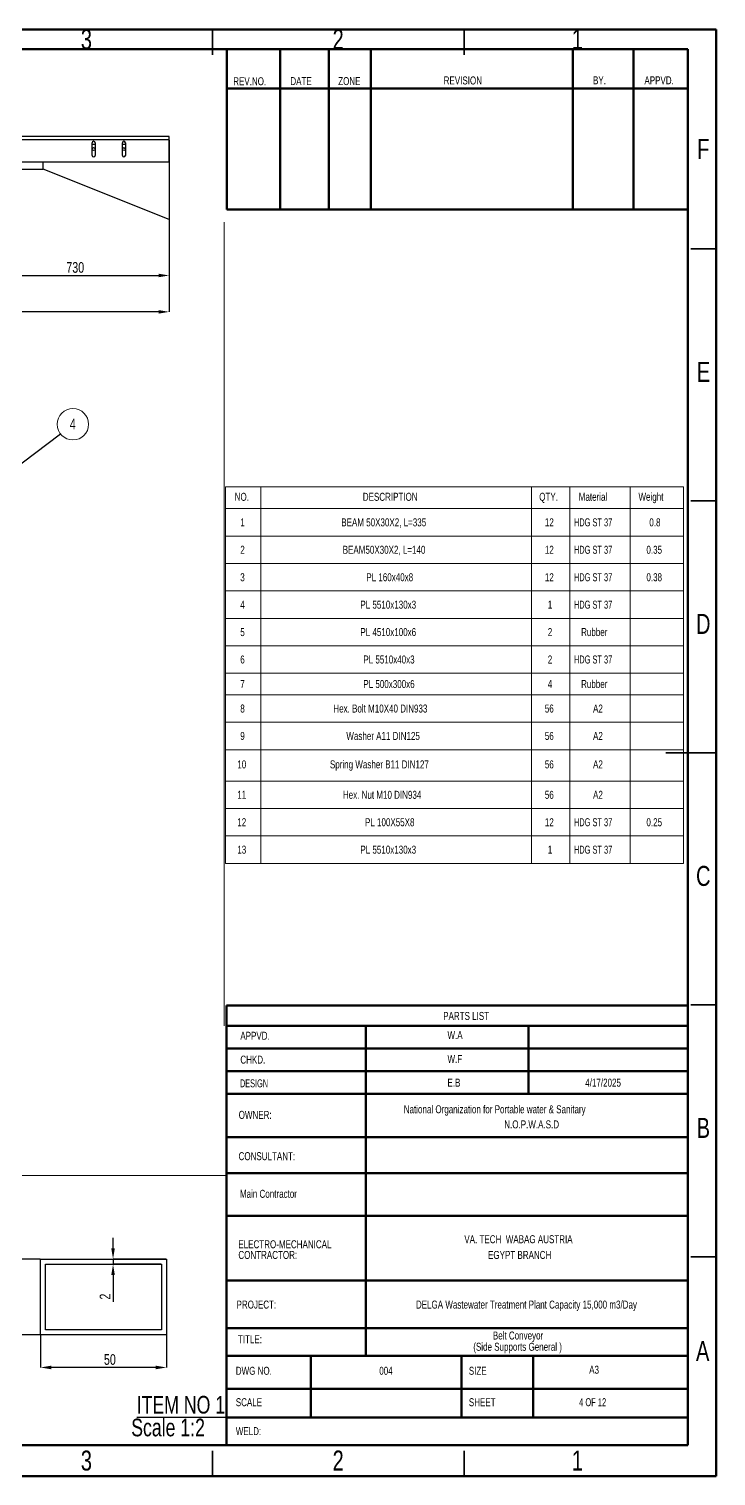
# Model space of a CAD drawing. Header units: millimetres. Extents: x 41 to 1868, y -696 to 319.
# Drawn here: x 1704.8 to 1841.2, y 28.4 to 315.5 of the extents above; entities that cross this region are included whole.
import ezdxf

# ---------------------------------------------------------------- set-up
doc = ezdxf.new("R2010")
doc.units = ezdxf.units.MM
doc.header["$PDSIZE"] = -1
doc.layers.add('BOLD', color=7, linetype='Continuous', lineweight=25)
doc.layers.add('FORMAT', color=7, linetype='Continuous')
doc.styles.add('SLDTEXTSTYLE0', font='TXT', dxfattribs={"width": 0.75})
doc.styles.add('SLDTEXTSTYLE7', font='TXT', dxfattribs={"width": 0.694444})
doc.styles.add('SLDTEXTSTYLE8', font='TXT', dxfattribs={"width": 0.687299})
doc.styles.add('SLDTEXTSTYLE9', font='TXT', dxfattribs={"width": 0.678571})
doc.dimstyles.new('SLDDIMSTYLE0', dxfattribs={"dimtxt": 2.5, "dimasz": 2.116667, "dimexe": 0, "dimexo": 0.625, "dimgap": 0, "dimtad": 1, "dimdec": 0, "dimrnd": 1e-09, "dimtxsty": 'Standard', "dimsah": 1, "dimcen": 2.5, "dimazin": 3, "dimtfac": 2.116667, "dimtdec": 0, "dimtmove": 0, "dimatfit": 3, "dimfrac": 2})
doc.dimstyles.new('SLDDIMSTYLE14', dxfattribs={"dimtxt": 2.116667, "dimasz": 2.116667, "dimexe": 0, "dimexo": 0.625, "dimgap": 0.529167, "dimtad": 1, "dimdec": 0, "dimlfac": 2, "dimrnd": 1e-09, "dimzin": 12, "dimtxsty": 'SLDTEXTSTYLE0', "dimsah": 1, "dimcen": 2.5, "dimazin": 3, "dimtfac": 1, "dimtdec": 0, "dimtmove": 0, "dimatfit": 3, "dimfrac": 2, "dimtzin": 12})
doc.dimstyles.new('SLDDIMSTYLE16', dxfattribs={"dimtxt": 2.116667, "dimasz": 2.116667, "dimexe": 0, "dimexo": 0.625, "dimgap": 0.529167, "dimtad": 1, "dimdec": 0, "dimlfac": 2, "dimrnd": 1e-09, "dimzin": 12, "dimtxsty": 'SLDTEXTSTYLE0', "dimsah": 1, "dimcen": 2.5, "dimazin": 3, "dimtfac": 1, "dimtdec": 0, "dimtmove": 0, "dimatfit": 0, "dimfrac": 2, "dimtzin": 12})
doc.dimstyles.new('SLDDIMSTYLE7', dxfattribs={"dimtxt": 2.116667, "dimasz": 2.116667, "dimexe": 0, "dimexo": 0.625, "dimgap": 0.529167, "dimtad": 1, "dimdec": 0, "dimlfac": 20, "dimrnd": 1e-09, "dimzin": 12, "dimtxsty": 'SLDTEXTSTYLE0', "dimsah": 1, "dimcen": 2.5, "dimazin": 3, "dimtfac": 1, "dimtdec": 0, "dimtmove": 0, "dimatfit": 3, "dimfrac": 2, "dimtzin": 12})

# ---------------------------------------------------------------- blocks, each defined once
blk = doc.blocks.new('SW_NOTE_0_23')
at = {"layer": 'FORMAT', "color": 0, "char_height": 3.5, "attachment_point": 2, "style": 'SLDTEXTSTYLE0'}
for s, insert in [('\\LITEM NO 1', (13.62, 4.51)), ('Scale 1:2', (11.07, -0.01))]:
    blk.add_mtext(s, dxfattribs=dict(at, insert=insert))
blk = doc.blocks.new('SW_NOTE_0_24')
at = {"color": 0, "linetype": 'Continuous', "lineweight": 0, "char_height": 1.5875, "attachment_point": 1, "style": 'SLDTEXTSTYLE0'}
for s, insert in [('ELECTRO-MECHANICAL', (0, 2.05)), ('CONTRACTOR:', (0, -0.07))]:
    blk.add_mtext(s, dxfattribs=dict(at, insert=insert))
blk = doc.blocks.new('SW_NOTE_0_25')
at = {"layer": 'BOLD', "color": 0, "char_height": 1.5875, "attachment_point": 2, "style": 'SLDTEXTSTYLE0'}
for s, insert in [('VA. TECH  WABAG AUSTRIA', (13.44, 2.05)), ('EGYPT BRANCH', (13.68, -1.07))]:
    blk.add_mtext(s, dxfattribs=dict(at, insert=insert))
blk = doc.blocks.new('SW_TABLEANNOTATION_1')
at = {"color": 0, "linetype": 'Continuous', "lineweight": 18}
for p, q in [((0, 0), (0, -4.31)), ((0, 0), (6.99, 0)), ((6.99, 0), (6.99, -4.31)), ((6.99, 0), (60.77, 0)), ((60.77, 0), (60.77, -4.31)), ((60.77, 0), (68.35, 0)), ((68.35, 0), (68.35, -4.31)), ((68.35, 0), (80.31, 0)), ((80.31, 0), (80.31, -4.31)), ((80.31, 0), (90.91, 0)), ((90.91, 0), (90.91, -4.31)), ((0, -4.31), (6.99, -4.31)), ((0, -4.31), (0, -9.76)), ((6.99, -4.31), (60.77, -4.31)), ((6.99, -4.31), (6.99, -9.76)), ((60.77, -4.31), (68.35, -4.31)), ((60.77, -4.31), (60.77, -9.76)), ((68.35, -4.31), (80.31, -4.31)), ((68.35, -4.31), (68.35, -9.76)), ((80.31, -4.31), (90.91, -4.31)), ((80.31, -4.31), (80.31, -9.76)), ((90.91, -4.31), (90.91, -9.76)), ((0, -9.76), (0, -15.2)), ((0, -9.76), (6.99, -9.76)), ((6.99, -9.76), (6.99, -15.2)), ((6.99, -9.76), (60.77, -9.76)), ((60.77, -9.76), (60.77, -15.2)), ((60.77, -9.76), (68.35, -9.76)), ((68.35, -9.76), (68.35, -15.2)), ((68.35, -9.76), (80.31, -9.76)), ((80.31, -9.76), (80.31, -15.2)), ((80.31, -9.76), (90.91, -9.76)), ((90.91, -9.76), (90.91, -15.2)), ((0, -15.2), (0, -20.64)), ((0, -15.2), (6.99, -15.2)), ((6.99, -15.2), (6.99, -20.64)), ((6.99, -15.2), (60.77, -15.2)), ((60.77, -15.2), (60.77, -20.64)), ((60.77, -15.2), (68.35, -15.2)), ((68.35, -15.2), (68.35, -20.64)), ((68.35, -15.2), (80.31, -15.2)), ((80.31, -15.2), (80.31, -20.64)), ((80.31, -15.2), (90.91, -15.2)), ((90.91, -15.2), (90.91, -20.64)), ((0, -20.64), (0, -26.08)), ((0, -20.64), (6.99, -20.64)), ((6.99, -20.64), (6.99, -26.08)), ((6.99, -20.64), (60.77, -20.64)), ((60.77, -20.64), (60.77, -26.08)), ((60.77, -20.64), (68.35, -20.64)), ((68.35, -20.64), (68.35, -26.08)), ((68.35, -20.64), (80.31, -20.64)), ((80.31, -20.64), (80.31, -26.08)), ((80.31, -20.64), (90.91, -20.64)), ((90.91, -20.64), (90.91, -26.08)), ((0, -26.08), (0, -31.53)), ((0, -26.08), (6.99, -26.08)), ((6.99, -26.08), (6.99, -31.53)), ((6.99, -26.08), (60.77, -26.08)), ((60.77, -26.08), (60.77, -31.53)), ((60.77, -26.08), (68.35, -26.08)), ((68.35, -26.08), (68.35, -31.53)), ((68.35, -26.08), (80.31, -26.08)), ((80.31, -26.08), (80.31, -31.53)), ((80.31, -26.08), (90.91, -26.08)), ((90.91, -26.08), (90.91, -31.53)), ((0, -31.53), (0, -36.97)), ((0, -31.53), (6.99, -31.53)), ((6.99, -31.53), (6.99, -36.97)), ((6.99, -31.53), (60.77, -31.53)), ((60.77, -31.53), (60.77, -36.97)), ((60.77, -31.53), (68.35, -31.53)), ((68.35, -31.53), (68.35, -36.97)), ((68.35, -31.53), (80.31, -31.53)), ((80.31, -31.53), (80.31, -36.97)), ((80.31, -31.53), (90.91, -31.53)), ((90.91, -31.53), (90.91, -36.97)), ((0, -36.97), (0, -41.25)), ((0, -36.97), (6.99, -36.97)), ((6.99, -36.97), (6.99, -41.25)), ((6.99, -36.97), (60.77, -36.97)), ((60.77, -36.97), (60.77, -41.25)), ((60.77, -36.97), (68.35, -36.97)), ((68.35, -36.97), (68.35, -41.25)), ((68.35, -36.97), (80.31, -36.97)), ((80.31, -36.97), (80.31, -41.25)), ((80.31, -36.97), (90.91, -36.97)), ((90.91, -36.97), (90.91, -41.25)), ((0, -41.25), (0, -46.69)), ((0, -41.25), (6.99, -41.25)), ((6.99, -41.25), (6.99, -46.69)), ((6.99, -41.25), (60.77, -41.25)), ((60.77, -41.25), (60.77, -46.69)), ((60.77, -41.25), (68.35, -41.25)), ((68.35, -41.25), (68.35, -46.69)), ((68.35, -41.25), (80.31, -41.25)), ((80.31, -41.25), (80.31, -46.69)), ((80.31, -41.25), (90.91, -41.25)), ((90.91, -41.25), (90.91, -46.69)), ((0, -46.69), (0, -52.14)), ((0, -46.69), (6.99, -46.69)), ((6.99, -46.69), (6.99, -52.14)), ((6.99, -46.69), (60.77, -46.69)), ((60.77, -46.69), (60.77, -52.14)), ((60.77, -46.69), (68.35, -46.69)), ((68.35, -46.69), (68.35, -52.14)), ((68.35, -46.69), (80.31, -46.69)), ((80.31, -46.69), (80.31, -52.14)), ((80.31, -46.69), (90.91, -46.69)), ((90.91, -46.69), (90.91, -52.14)), ((0, -52.14), (0, -58.37)), ((0, -52.14), (6.99, -52.14)), ((6.99, -52.14), (6.99, -58.37)), ((6.99, -52.14), (60.77, -52.14)), ((60.77, -52.14), (60.77, -58.37)), ((60.77, -52.14), (68.35, -52.14)), ((68.35, -52.14), (68.35, -58.37)), ((68.35, -52.14), (80.31, -52.14)), ((80.31, -52.14), (80.31, -58.37)), ((80.31, -52.14), (90.91, -52.14)), ((90.91, -52.14), (90.91, -58.37)), ((0, -58.37), (0, -63.81)), ((0, -58.37), (6.99, -58.37)), ((6.99, -58.37), (6.99, -63.81)), ((6.99, -58.37), (60.77, -58.37)), ((60.77, -58.37), (60.77, -63.81)), ((60.77, -58.37), (68.35, -58.37)), ((68.35, -58.37), (68.35, -63.81)), ((68.35, -58.37), (80.31, -58.37)), ((80.31, -58.37), (80.31, -63.81)), ((80.31, -58.37), (90.91, -58.37)), ((90.91, -58.37), (90.91, -63.81)), ((0, -63.81), (0, -69.25)), ((0, -63.81), (6.99, -63.81)), ((6.99, -63.81), (6.99, -69.25)), ((6.99, -63.81), (60.77, -63.81)), ((60.77, -63.81), (60.77, -69.25)), ((60.77, -63.81), (68.35, -63.81)), ((68.35, -63.81), (68.35, -69.25)), ((68.35, -63.81), (80.31, -63.81)), ((80.31, -63.81), (80.31, -69.25)), ((80.31, -63.81), (90.91, -63.81)), ((90.91, -63.81), (90.91, -69.25)), ((0, -69.25), (0, -74.7)), ((0, -69.25), (6.99, -69.25)), ((6.99, -69.25), (6.99, -74.7)), ((6.99, -69.25), (60.77, -69.25)), ((60.77, -69.25), (60.77, -74.7)), ((60.77, -69.25), (68.35, -69.25)), ((68.35, -69.25), (68.35, -74.7)), ((68.35, -69.25), (80.31, -69.25)), ((80.31, -69.25), (80.31, -74.7)), ((80.31, -69.25), (90.91, -69.25)), ((90.91, -69.25), (90.91, -74.7)), ((0, -74.7), (6.99, -74.7)), ((6.99, -74.7), (60.77, -74.7)), ((60.77, -74.7), (68.35, -74.7)), ((68.35, -74.7), (80.31, -74.7)), ((80.31, -74.7), (90.91, -74.7))]:
    blk.add_line(p, q, dxfattribs=at)
at = {"color": 0, "linetype": 'Continuous', "lineweight": 0, "attachment_point": 1}
for s, insert, char_height, style in [('NO.', (1.8, -1.17), 1.587, 'SLDTEXTSTYLE0'), ('DESCRIPTION', (27.24, -1.17), 1.5875, 'SLDTEXTSTYLE0'), ('QTY.', (62.27, -1.17), 1.587, 'SLDTEXTSTYLE0'), ('Material', (70.12, -1.17), 1.587, 'SLDTEXTSTYLE0'), ('Weight', (81.98, -1.17), 1.587, 'SLDTEXTSTYLE0'), ('1', (2.91, -6.24), 1.59, 'SLDTEXTSTYLE0'), ('BEAM 50X30X2, L=335', (22.96, -6.24), 1.5875, 'SLDTEXTSTYLE0'), ('12', (63.39, -6.24), 1.587, 'SLDTEXTSTYLE0'), ('HDG ST 37', (69.16, -6.24), 1.587, 'SLDTEXTSTYLE7'), ('0.8', (84.14, -6.24), 1.587, 'SLDTEXTSTYLE0'), ('2', (2.91, -11.68), 1.59, 'SLDTEXTSTYLE0'), ('BEAM50X30X2, L=140', (23.25, -11.68), 1.5875, 'SLDTEXTSTYLE0'), ('12', (63.39, -11.68), 1.587, 'SLDTEXTSTYLE0'), ('HDG ST 37', (69.16, -11.68), 1.587, 'SLDTEXTSTYLE7'), ('0.35', (83.56, -11.68), 1.587, 'SLDTEXTSTYLE0'), ('3', (2.91, -17.13), 1.59, 'SLDTEXTSTYLE0'), ('PL 160x40x8', (27.94, -17.13), 1.5875, 'SLDTEXTSTYLE0'), ('12', (63.39, -17.13), 1.587, 'SLDTEXTSTYLE0'), ('HDG ST 37', (69.16, -17.13), 1.587, 'SLDTEXTSTYLE7'), ('0.38', (83.56, -17.13), 1.587, 'SLDTEXTSTYLE0'), ('4', (2.91, -22.57), 1.59, 'SLDTEXTSTYLE0'), ('PL 5510x130x3', (26.76, -22.57), 1.5875, 'SLDTEXTSTYLE0'), ('1', (63.97, -22.57), 1.59, 'SLDTEXTSTYLE0'), ('HDG ST 37', (69.16, -22.57), 1.587, 'SLDTEXTSTYLE7'), ('5', (2.91, -28.01), 1.59, 'SLDTEXTSTYLE0'), ('PL 4510x100x6', (26.76, -28.01), 1.5875, 'SLDTEXTSTYLE0'), ('2', (63.97, -28.01), 1.59, 'SLDTEXTSTYLE0'), ('Rubber', (70.59, -28.01), 1.587, 'SLDTEXTSTYLE0'), ('6', (2.91, -33.45), 1.59, 'SLDTEXTSTYLE0'), ('PL 5510x40x3', (27.35, -33.45), 1.5875, 'SLDTEXTSTYLE0'), ('2', (63.97, -33.45), 1.59, 'SLDTEXTSTYLE0'), ('HDG ST 37', (69.16, -33.45), 1.587, 'SLDTEXTSTYLE7'), ('7', (2.91, -38.32), 1.59, 'SLDTEXTSTYLE0'), ('PL 500x300x6', (27.35, -38.32), 1.5875, 'SLDTEXTSTYLE0'), ('4', (63.97, -38.32), 1.59, 'SLDTEXTSTYLE0'), ('Rubber', (70.59, -38.32), 1.587, 'SLDTEXTSTYLE0'), ('8', (2.91, -43.18), 1.59, 'SLDTEXTSTYLE0'), ('Hex. Bolt M10X40 DIN933', (21.39, -43.18), 1.5875, 'SLDTEXTSTYLE0'), ('56', (63.39, -43.18), 1.587, 'SLDTEXTSTYLE0'), ('A2', (72.96, -43.18), 1.587, 'SLDTEXTSTYLE0'), ('9', (2.91, -48.62), 1.59, 'SLDTEXTSTYLE0'), ('Washer A11 DIN125', (23.97, -48.62), 1.5875, 'SLDTEXTSTYLE0'), ('56', (63.39, -48.62), 1.587, 'SLDTEXTSTYLE0'), ('A2', (72.96, -48.62), 1.587, 'SLDTEXTSTYLE0'), ('10', (2.32, -54.26), 1.587, 'SLDTEXTSTYLE0'), ('Spring Washer B11 DIN127', (20.71, -54.26), 1.5875, 'SLDTEXTSTYLE0'), ('56', (63.39, -54.26), 1.587, 'SLDTEXTSTYLE0'), ('A2', (72.96, -54.26), 1.587, 'SLDTEXTSTYLE0'), ('Hex. Nut M10 DIN934', (23.29, -60.3), 1.5875, 'SLDTEXTSTYLE0'), ('56', (63.39, -60.3), 1.587, 'SLDTEXTSTYLE0'), ('A2', (72.96, -60.3), 1.587, 'SLDTEXTSTYLE0'), ('11', (2.32, -60.3), 1.587, 'SLDTEXTSTYLE0'), ('12', (2.32, -65.74), 1.587, 'SLDTEXTSTYLE0'), ('PL 100X55X8', (27.67, -65.74), 1.5875, 'SLDTEXTSTYLE0'), ('12', (63.39, -65.74), 1.587, 'SLDTEXTSTYLE0'), ('HDG ST 37', (69.16, -65.74), 1.587, 'SLDTEXTSTYLE7'), ('0.25', (83.56, -65.74), 1.587, 'SLDTEXTSTYLE0'), ('13', (2.32, -71.18), 1.587, 'SLDTEXTSTYLE0'), ('PL 5510x130x3', (26.76, -71.18), 1.5875, 'SLDTEXTSTYLE0'), ('1', (63.97, -71.18), 1.59, 'SLDTEXTSTYLE0'), ('HDG ST 37', (69.16, -71.18), 1.587, 'SLDTEXTSTYLE7')]:
    blk.add_mtext(s, dxfattribs=dict(at, insert=insert, char_height=char_height, style=style))
blk = doc.blocks.new('SW_NOTE_0_27')
at = {"color": 0, "linetype": 'Continuous', "lineweight": 0}
blk.add_circle((2.48, 1.88), 3.11, dxfattribs=at)
at = {"color": 0, "linetype": 'Continuous', "lineweight": 0, "insert": (2.46, 3), "char_height": 2.12, "attachment_point": 2, "style": 'SLDTEXTSTYLE0'}
blk.add_mtext('4', dxfattribs=at)
blk = doc.blocks.new('*D776')
at = {"layer": 'Defpoints', "color": 0}
for p in [(1457.13, 293.51), (1732.63, 293.51), (1457.13, 259.36)]:
    blk.add_point(p, dxfattribs=at)
at = {"layer": 'FORMAT', "color": 0, "lineweight": -2}
for p, q in [((1457.13, 293.44), (1457.13, 259.36)), ((1732.63, 293.44), (1732.63, 259.36)), ((1730.51, 259.36), (1459.24, 259.36))]:
    blk.add_line(p, q, dxfattribs=at)
at = {"layer": 'FORMAT', "color": 0}
for points in [[(1459.24, 259.71), (1459.24, 259), (1457.13, 259.36)], [(1730.51, 259.71), (1730.51, 259), (1732.63, 259.36)]]:
    blk.add_solid(points, dxfattribs=at)
at = {"layer": 'FORMAT', "color": 0, "insert": (1583.13, 262), "char_height": 2.117, "attachment_point": 2, "style": 'SLDTEXTSTYLE0'}
blk.add_mtext('\\A1;5510', dxfattribs=at)
blk = doc.blocks.new('*D785')
at = {"layer": 'Defpoints', "color": 0}
for p in [(1645.44, 294.16), (1732.63, 294.16), (1619.13, 275.36)]:
    blk.add_point(p, dxfattribs=at)
at = {"layer": 'FORMAT', "color": 0, "lineweight": -2}
for p, q in [((1732.56, 294.16), (1645.44, 294.16)), ((1645.44, 277.47), (1645.44, 292.04)), ((1619.19, 275.36), (1645.44, 275.36))]:
    blk.add_line(p, q, dxfattribs=at)
at = {"layer": 'FORMAT', "color": 0}
for points in [[(1645.09, 292.04), (1645.79, 292.04), (1645.44, 294.16)], [(1645.09, 277.47), (1645.79, 277.47), (1645.44, 275.36)]]:
    blk.add_solid(points, dxfattribs=at)
at = {"layer": 'FORMAT', "color": 0, "insert": (1642.8, 281.52), "char_height": 2.117, "attachment_point": 2, "rotation": 90, "style": 'SLDTEXTSTYLE0'}
blk.add_mtext('\\A1;376', dxfattribs=at)
blk = doc.blocks.new('*D788')
at = {"layer": 'Defpoints', "color": 0}
for p in [(1732.63, 277.66), (1696.13, 273.66), (1732.63, 266.58)]:
    blk.add_point(p, dxfattribs=at)
at = {"layer": 'FORMAT', "color": 0, "lineweight": -2}
for p, q in [((1732.63, 277.59), (1732.63, 266.58)), ((1696.13, 273.59), (1696.13, 266.58)), ((1698.24, 266.58), (1730.51, 266.58))]:
    blk.add_line(p, q, dxfattribs=at)
at = {"layer": 'FORMAT', "color": 0}
for points in [[(1698.24, 266.93), (1698.24, 266.23), (1696.13, 266.58)], [(1730.51, 266.93), (1730.51, 266.23), (1732.63, 266.58)]]:
    blk.add_solid(points, dxfattribs=at)
at = {"layer": 'FORMAT', "color": 0, "insert": (1713.97, 269.23), "char_height": 2.117, "attachment_point": 2, "style": 'SLDTEXTSTYLE0'}
blk.add_mtext('\\A1;730', dxfattribs=at)
blk = doc.blocks.new('*D797')
at = {"layer": 'Defpoints', "color": 0}
for p in [(1707.08, 56.41), (1732.08, 56.41), (1707.08, 49.92)]:
    blk.add_point(p, dxfattribs=at)
at = {"layer": 'FORMAT', "color": 0, "lineweight": -2}
for p, q in [((1707.08, 56.35), (1707.08, 49.92)), ((1732.08, 56.35), (1732.08, 49.92)), ((1729.97, 49.92), (1709.2, 49.92))]:
    blk.add_line(p, q, dxfattribs=at)
at = {"layer": 'FORMAT', "color": 0}
for points in [[(1709.2, 50.27), (1709.2, 49.56), (1707.08, 49.92)], [(1729.97, 50.27), (1729.97, 49.56), (1732.08, 49.92)]]:
    blk.add_solid(points, dxfattribs=at)
at = {"layer": 'FORMAT', "color": 0, "insert": (1720.85, 52.56), "char_height": 2.117, "attachment_point": 2, "style": 'SLDTEXTSTYLE0'}
blk.add_mtext('\\A1;50', dxfattribs=at)
blk = doc.blocks.new('*D798')
at = {"layer": 'Defpoints', "color": 0}
for p in [(1701.73, 71.41), (1707.08, 71.41), (1707.08, 56.41)]:
    blk.add_point(p, dxfattribs=at)
at = {"layer": 'FORMAT', "color": 0, "lineweight": -2}
for p, q in [((1707.02, 71.41), (1701.73, 71.41)), ((1701.73, 58.53), (1701.73, 69.29)), ((1707.02, 56.41), (1701.73, 56.41))]:
    blk.add_line(p, q, dxfattribs=at)
at = {"layer": 'FORMAT', "color": 0}
for points in [[(1701.38, 69.29), (1702.09, 69.29), (1701.73, 71.41)], [(1701.38, 58.53), (1702.09, 58.53), (1701.73, 56.41)]]:
    blk.add_solid(points, dxfattribs=at)
at = {"layer": 'FORMAT', "color": 0, "insert": (1699.09, 63.03), "char_height": 2.117, "attachment_point": 2, "rotation": 90, "style": 'SLDTEXTSTYLE0'}
blk.add_mtext('\\A1;30', dxfattribs=at)
blk = doc.blocks.new('*D799')
at = {"layer": 'Defpoints', "color": 0}
for p in [(1721.48, 71.41), (1731.08, 70.41), (1732.08, 71.41)]:
    blk.add_point(p, dxfattribs=at)
at = {"layer": 'FORMAT', "color": 0, "lineweight": -2}
for p, q in [((1721.48, 73.53), (1721.48, 75.64)), ((1732.02, 71.41), (1721.48, 71.41)), ((1721.48, 71.41), (1721.48, 70.41)), ((1731.02, 70.41), (1721.48, 70.41)), ((1721.48, 68.29), (1721.48, 62.92))]:
    blk.add_line(p, q, dxfattribs=at)
at = {"layer": 'FORMAT', "color": 0}
for points in [[(1721.13, 73.53), (1721.83, 73.53), (1721.48, 71.41)], [(1721.13, 68.29), (1721.83, 68.29), (1721.48, 70.41)]]:
    blk.add_solid(points, dxfattribs=at)
at = {"layer": 'FORMAT', "color": 0, "insert": (1718.83, 63.98), "char_height": 2.117, "attachment_point": 2, "rotation": 90, "style": 'SLDTEXTSTYLE0'}
blk.add_mtext('\\A1;2', dxfattribs=at)

msp = doc.modelspace()

# ---------------------------------------------------------------- linework, layer by layer
at = {"color": 7, "linetype": 'Continuous', "lineweight": 70}
for p, q in [((1441.2235, 315.3719), (1841.2235, 315.3719)), ((1841.2235, 315.3719), (1841.2235, 28.3719)), ((1446.2235, 311.5054), (1835.626, 311.5054)), ((1835.626, 311.5054), (1835.626, 34.5054)), ((1835.626, 34.5054), (1446.2235, 34.5054)), ((1841.2235, 28.3719), (1441.2235, 28.3719))]:
    msp.add_line(p, q, dxfattribs=at)
at = {"color": 7, "linetype": 'Continuous', "lineweight": 35}
for p, q in [((1741.2235, 310.3719), (1741.2235, 315.3719)), ((1791.2235, 310.3719), (1791.2235, 315.3719)), ((1836.2235, 271.8719), (1841.2235, 271.8719)), ((1836.2235, 221.8719), (1841.2235, 221.8719)), ((1841.2245, 171.8719), (1831.2225, 171.8719)), ((1836.2235, 171.8719), (1841.2235, 171.8719)), ((1836.2235, 121.8719), (1841.2235, 121.8719)), ((1836.2235, 71.8719), (1841.2235, 71.8719)), ((1741.2235, 33.3719), (1741.2235, 28.3719)), ((1791.2235, 33.3719), (1791.2235, 28.3719))]:
    msp.add_line(p, q, dxfattribs=at)
at = {"color": 7, "linetype": 'Continuous', "lineweight": 50}
for p, q in [((1744.0664, 311.5054), (1744.0664, 279.6825)), ((1754.6423, 311.5054), (1754.6423, 279.8192)), ((1764.3017, 311.5054), (1764.3017, 279.6825)), ((1772.6592, 311.5054), (1772.6592, 279.6825)), ((1812.7759, 311.5054), (1812.7759, 279.6825)), ((1824.8125, 311.5054), (1824.8125, 279.6825)), ((1835.626, 303.6897), (1744.0664, 303.6897)), ((1835.626, 279.6825), (1744.0664, 279.6825)), ((1835.626, 121.7479), (1744.0282, 121.7479)), ((1744.0282, 121.7479), (1744.0282, 108.7329)), ((1835.626, 117.7329), (1744.0282, 117.7329)), ((1771.6711, 113.2329), (1771.6711, 117.7329)), ((1803.9624, 104.2329), (1803.9624, 117.7329)), ((1835.626, 113.2329), (1744.0282, 113.2329)), ((1771.6711, 108.7329), (1771.6711, 113.2329)), ((1744.0282, 108.7329), (1744.0282, 34.5054)), ((1835.626, 108.7329), (1744.0282, 108.7329)), ((1771.6711, 104.2329), (1771.6711, 108.7329)), ((1835.626, 104.2329), (1744.0282, 104.2329)), ((1771.6711, 52.1973), (1771.6711, 104.2329)), ((1835.626, 95.6388), (1744.0282, 95.6388)), ((1835.626, 88.4874), (1744.0282, 88.4874)), ((1835.626, 80.0132), (1744.0282, 80.0132)), ((1835.626, 67.2028), (1744.0282, 67.2028)), ((1835.626, 57.739), (1744.0282, 57.739)), ((1744.0282, 52.1973), (1835.626, 52.1973)), ((1760.7808, 40.0054), (1760.7808, 52.1973)), ((1790.6634, 40.0054), (1790.6634, 52.1973)), ((1804.9338, 40.0054), (1804.9338, 52.1973)), ((1744.0282, 45.6692), (1835.626, 45.6692)), ((1744.0282, 40.0054), (1835.626, 40.0054))]:
    msp.add_line(p, q, dxfattribs=at)
at = {"color": 7, "linetype": 'Continuous', "lineweight": 25}
for p, q in [((1732.6273, 294.1566), (1457.1273, 294.1566)), ((1732.6273, 293.5066), (1457.1273, 293.5066)), ((1717.3273, 290.4066), (1717.3273, 292.9066)), ((1717.9273, 292.9066), (1717.9273, 290.4066)), ((1723.3273, 290.4066), (1723.3273, 292.9066)), ((1723.9273, 292.9066), (1723.9273, 290.4066)), ((1732.6273, 293.5066), (1732.6273, 294.1566)), ((1732.6273, 289.1566), (1732.6273, 293.5066)), ((1717.3273, 292.6566), (1717.9273, 292.6566)), ((1723.3273, 292.6566), (1723.9273, 292.6566)), ((1697.3773, 289.1566), (1732.6273, 289.1566)), ((1697.3773, 287.6566), (1707.6273, 287.6566)), ((1707.6273, 287.6566), (1707.6273, 289.1566)), ((1732.6273, 277.6566), (1707.6273, 287.6566)), ((1732.6273, 289.1566), (1732.6273, 277.6566)), ((1707.0849, 56.4103), (1707.0849, 71.4103)), ((1707.0849, 71.4103), (1732.0849, 71.4103)), ((1708.0849, 57.4103), (1708.0849, 70.4103)), ((1708.0849, 70.4103), (1731.0849, 70.4103)), ((1731.0849, 70.4103), (1731.0849, 57.4103)), ((1732.0849, 71.4103), (1732.0849, 56.4103)), ((1732.0849, 56.4103), (1707.0849, 56.4103)), ((1731.0849, 57.4103), (1708.0849, 57.4103))]:
    msp.add_line(p, q, dxfattribs=at)
at = {"color": 7, "linetype": 'Continuous', "lineweight": 18}
for p, q in [((1743.5302, 277.1335), (1743.5714, 117.6971)), ((1445.8052, 88.0339), (1743.9902, 88.0339))]:
    msp.add_line(p, q, dxfattribs=at)
at = {"color": 7, "linetype": 'Continuous', "lineweight": 25}
for centre in [(1717.6273, 291.6566), (1723.6273, 291.6566)]:
    msp.add_circle(centre, 0.3, dxfattribs=at)
for centre, start, end in [((1717.6273, 292.9066), 0, 180), ((1723.6273, 292.9066), 0, 180), ((1717.6273, 290.4066), 180, 0), ((1723.6273, 290.4066), 180, 0)]:
    msp.add_arc(centre, 0.3, start, end, dxfattribs=at)

# ---------------------------------------------------------------- block references
at = {"color": 7, "linetype": 'Continuous', "lineweight": 0}
for name, p in [('SW_NOTE_0_27', (1711.0303, 235.168)), ('SW_TABLEANNOTATION_1', (1743.8334, 224.6283)), ('SW_NOTE_0_24', (1746.3629, 73.1053))]:
    msp.add_blockref(name, p, dxfattribs=at)
at = {"layer": 'BOLD'}
msp.add_blockref('SW_NOTE_0_25', (1788.543, 74.1053), dxfattribs=at)
at = {"layer": 'FORMAT'}
msp.add_blockref('SW_NOTE_0_23', (1721.3377, 39.7654), dxfattribs=at)

# ---------------------------------------------------------------- texts
at = {"color": 7, "linetype": 'Continuous', "lineweight": 0}
for s, insert, char_height, attachment_point, style in [('3', (1716.1836, 315.432), 3.9688, 2, 'SLDTEXTSTYLE0'), ('2', (1766.1836, 315.432), 3.9688, 2, 'SLDTEXTSTYLE0'), ('1', (1813.6836, 315.432), 3.9688, 2, 'SLDTEXTSTYLE0'), ('REV.NO.', (1745.3397, 305.908), 1.5875, 1, 'SLDTEXTSTYLE0'), ('DATE', (1756.6926, 305.9373), 1.5875, 1, 'SLDTEXTSTYLE0'), ('ZONE', (1766.1909, 305.9373), 1.5875, 1, 'SLDTEXTSTYLE0'), ('REVISION', (1787.1314, 306.0644), 1.5875, 1, 'SLDTEXTSTYLE0'), ('BY.', (1816.7846, 306.0937), 1.5875, 1, 'SLDTEXTSTYLE0'), ('APPVD.', (1826.9956, 306.0937), 1.5875, 1, 'SLDTEXTSTYLE0'), ('F', (1838.6813, 293.682), 3.9688, 2, 'SLDTEXTSTYLE0'), ('E', (1838.7313, 249.432), 3.9688, 2, 'SLDTEXTSTYLE0'), ('D', (1838.6762, 199.432), 3.9688, 2, 'SLDTEXTSTYLE0'), ('C', (1838.6822, 149.432), 3.9688, 2, 'SLDTEXTSTYLE0'), ('PARTS LIST', (1787.0401, 120.4571), 1.5875, 1, 'SLDTEXTSTYLE0'), ('APPVD.', (1746.7554, 116.5216), 1.5875, 1, 'SLDTEXTSTYLE0'), ('W.A', (1787.8889, 116.6534), 1.5875, 1, 'SLDTEXTSTYLE0'), ('CHKD.', (1746.7554, 111.7879), 1.5875, 1, 'SLDTEXTSTYLE0'), ('W.F', (1787.8889, 111.9197), 1.5875, 1, 'SLDTEXTSTYLE0'), ('DESIGN', (1746.6691, 107.0861), 1.5875, 1, 'SLDTEXTSTYLE8'), ('E.B', (1787.8889, 107.2179), 1.5875, 1, 'SLDTEXTSTYLE0'), ('OWNER:', (1746.4238, 100.828), 1.5875, 1, 'SLDTEXTSTYLE0'), ('B', (1838.6941, 99.432), 3.9688, 2, 'SLDTEXTSTYLE0'), ('CONSULTANT:', (1746.405, 92.6331), 1.5875, 1, 'SLDTEXTSTYLE0'), ('Main Contractor', (1746.6691, 85.1668), 1.5875, 1, 'SLDTEXTSTYLE0'), ('PROJECT:', (1746.0026, 63.1856), 1.5875, 1, 'SLDTEXTSTYLE0'), ('TITLE:', (1746.2725, 56.3221), 1.5875, 1, 'SLDTEXTSTYLE0'), ('(Side Supports General )', (1801.8152, 54.8187), 1.5875, 2, 'SLDTEXTSTYLE0'), ('A', (1838.5632, 55.182), 3.9688, 2, 'SLDTEXTSTYLE0'), ('DWG NO.', (1745.855, 50.0554), 1.5875, 1, 'SLDTEXTSTYLE0'), ('004', (1774.3467, 50.0554), 1.5875, 1, 'SLDTEXTSTYLE0'), ('SIZE', (1792.1308, 50.0554), 1.5875, 1, 'SLDTEXTSTYLE0'), ('A3', (1816.0257, 50.2598), 1.5875, 1, 'SLDTEXTSTYLE0'), ('SCALE', (1745.855, 43.8191), 1.5875, 1, 'SLDTEXTSTYLE0'), ('SHEET', (1792.1308, 43.8191), 1.5875, 1, 'SLDTEXTSTYLE0'), ('4 OF 12', (1814.0321, 43.8191), 1.5875, 1, 'SLDTEXTSTYLE9'), ('WELD:', (1745.855, 38.0793), 1.5875, 1, 'SLDTEXTSTYLE0'), ('3', (1716.1836, 33.432), 3.9688, 2, 'SLDTEXTSTYLE0'), ('2', (1766.1836, 33.432), 3.9688, 2, 'SLDTEXTSTYLE0'), ('1', (1813.6836, 33.432), 3.9688, 2, 'SLDTEXTSTYLE0')]:
    msp.add_mtext(s, dxfattribs=dict(at, insert=insert, char_height=char_height, attachment_point=attachment_point, style=style))
at = {"layer": 'BOLD', "char_height": 1.5875, "style": 'SLDTEXTSTYLE0'}
for s, insert, attachment_point in [('National Organization for Portable water & Sanitary', (1779.207, 101.9367), 1), ('Belt Conveyor', (1801.8974, 57.0526), 2)]:
    msp.add_mtext(s, dxfattribs=dict(at, insert=insert, attachment_point=attachment_point))
at = {"layer": 'FORMAT', "char_height": 1.5875, "style": 'SLDTEXTSTYLE0'}
for s, insert, attachment_point in [('4/17/2025', (1815.2497, 107.2179), 1), ('N.O.P.W.A.S.D', (1799.1639, 98.9397), 1), ('DELGA Wastewater Treatment Plant Capacity 15,000 m3/Day', (1803.567, 63.1856), 2)]:
    msp.add_mtext(s, dxfattribs=dict(at, insert=insert, attachment_point=attachment_point))

# ---------------------------------------------------------------- dimensions: what is measured, and where the dimension line sits
at = {"layer": 'FORMAT'}
for base, p1, p2, dimstyle, picture, middle in [((1457.1273, 259.3566), (1732.6273, 293.5066), (1457.1273, 293.5066), 'SLDDIMSTYLE7', '*D776', (1583.1332, 259.3566)), ((1732.6273, 266.581), (1696.1273, 273.6566), (1732.6273, 277.6566), 'SLDDIMSTYLE7', '*D788', (1713.9678, 266.581)), ((1707.0849, 49.9165), (1732.0849, 56.4103), (1707.0849, 56.4103), 'SLDDIMSTYLE14', '*D797', (1720.8487, 49.9165))]:
    dim = msp.add_linear_dim(base=base, p1=p1, p2=p2, dimstyle=dimstyle, dxfattribs=at)
    dim.commit()
    dim.dimension.update_dxf_attribs({"geometry": picture, "text_midpoint": middle, "dimtype": 160})
for base, p1, p2, dimstyle, picture, middle in [((1645.4418, 294.1566), (1619.1273, 275.3566), (1732.6273, 294.1566), 'SLDDIMSTYLE7', '*D785', (1645.4418, 281.5163)), ((1721.4805, 71.4103), (1731.0849, 70.4103), (1732.0849, 71.4103), 'SLDDIMSTYLE16', '*D799', (1721.4805, 63.9759)), ((1701.7342, 71.4103), (1707.0849, 56.4103), (1707.0849, 71.4103), 'SLDDIMSTYLE14', '*D798', (1701.7342, 63.0281))]:
    dim = msp.add_linear_dim(base=base, p1=p1, p2=p2, angle=90, dimstyle=dimstyle, dxfattribs=at)
    dim.commit()
    dim.dimension.update_dxf_attribs({"geometry": picture, "text_midpoint": middle, "dimtype": 160})

# ---------------------------------------------------------------- leaders
at = {"color": 7, "linetype": 'Continuous', "lineweight": 0}
msp.add_leader([(1695.7898, 223.6209), (1711.0303, 235.168)], dimstyle='SLDDIMSTYLE0', dxfattribs=at)

doc.saveas('drawing.dxf')
